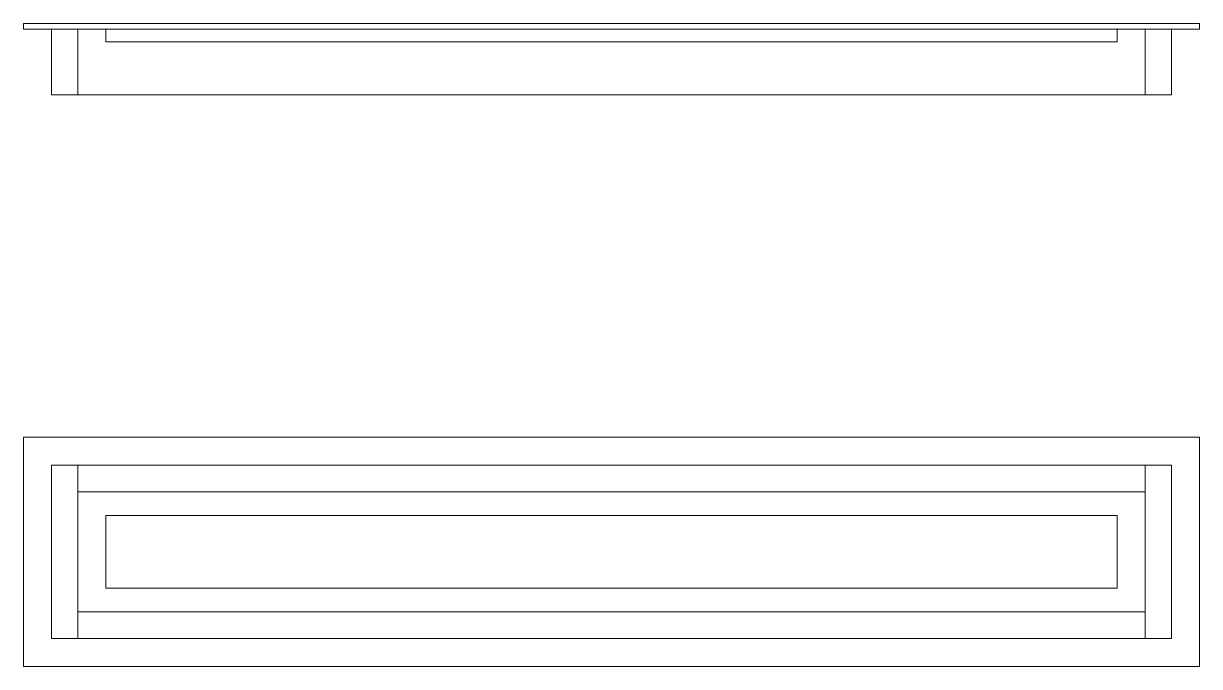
# Model space of a CAD drawing. Extents: x -59 to 783, y -56 to 404.
import ezdxf

# ---------------------------------------------------------------- set-up
doc = ezdxf.new("R2010")
doc.units = 0
for name, color, linetype, lineweight, true_color in [('AFFICHER', 1, 'CONTINUOUS', 0, 0xff0000), ('STRUTURE', 9, 'CONTINUOUS', 0, 0xc0c0c0), ('VERRE', 3, 'CONTINUOUS', 0, 0x00ff00)]:
    doc.layers.add(name, color=color, linetype=linetype, lineweight=lineweight, true_color=true_color)

msp = doc.modelspace()

# ---------------------------------------------------------------- linework, layer by layer
at = {"layer": 'AFFICHER'}
for p, q in [((724, 400), (0, 400)), ((0, 400), (0, 391)), ((724, 391), (724, 400)), ((0, 391), (724, 391)), ((724, 52), (0, 52)), ((0, 52), (0, 0)), ((724, 0), (724, 52)), ((0, 0), (724, 0))]:
    msp.add_line(p, q, dxfattribs=at)
at = {"layer": 'STRUTURE'}
for p, q in [((-20, 400), (-39, 400)), ((-39, 400), (-39, 353)), ((-20, 353), (-20, 400)), ((-20, 400), (744, 400)), ((744, 400), (744, 353)), ((763, 400), (744, 400)), ((763, 353), (763, 400)), ((-39, 353), (-20, 353)), ((744, 353), (-20, 353)), ((744, 353), (763, 353)), ((-39, 88), (-20, 88)), ((-39, -36), (-39, 88)), ((-20, 88), (-20, -36)), ((-20, 88), (-20, 69)), ((362, 88), (-20, 88)), ((362, 88), (744, 88)), ((744, 88), (744, -36)), ((744, 88), (744, 69)), ((763, 88), (744, 88)), ((763, -36), (763, 88)), ((-20, 69), (362, 69)), ((744, 69), (362, 69)), ((-20, -17), (-20, -36)), ((362, -17), (-20, -17)), ((362, -17), (744, -17)), ((744, -17), (744, -36)), ((-20, -36), (-39, -36)), ((-20, -36), (362, -36)), ((744, -36), (362, -36)), ((744, -36), (763, -36))]:
    msp.add_line(p, q, dxfattribs=at)
at = {"layer": 'VERRE'}
for p, q in [((-59, 404), (-59, 400)), ((783, 404), (-59, 404)), ((-59, 400), (783, 400)), ((783, 400), (783, 404)), ((783, 108), (-59, 108)), ((-59, 108), (-59, -56)), ((783, -56), (783, 108)), ((-59, -56), (783, -56))]:
    msp.add_line(p, q, dxfattribs=at)

doc.saveas('drawing.dxf')
